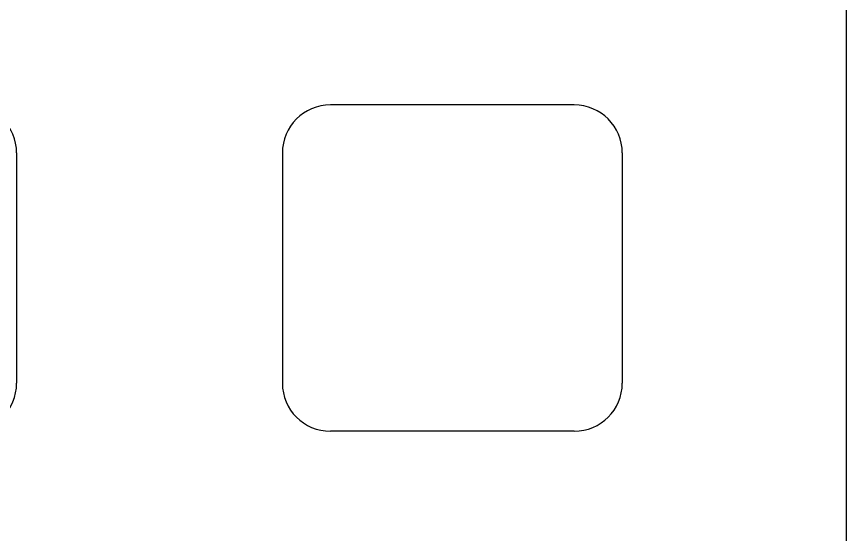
# Model space of a CAD drawing. Header units: millimetres. Extents: x -10 to 277, y -95 to 18.
# Drawn here: x 240.71 to 276.6, y -68.66 to -46.28 of the extents above; entities that cross this region are included whole.
import ezdxf

# ---------------------------------------------------------------- set-up
doc = ezdxf.new("R2010")
doc.units = ezdxf.units.MM
doc.header["$MEASUREMENT"] = 0
doc.layers.add('BLACK', color=7, linetype='CONTINUOUS')
doc.layers.add('Edge.Cuts', color=53, linetype='CONTINUOUS')

msp = doc.modelspace()

# ---------------------------------------------------------------- linework, layer by layer
at = {"layer": 'BLACK', "linetype": 'Continuous'}
for p, q in [((264.83125, -50.1), (254.281249, -50.1)), ((240.7125, -52.175), (240.7125, -62.125)), ((252.20625, -52.175), (252.20625, -62.125001)), ((266.90625, -52.175), (266.90625, -62.125)), ((264.83125, -64.2), (254.28125, -64.2))]:
    msp.add_line(p, q, dxfattribs=at)
at = {"layer": 'BLACK'}
for centre, radius, start, end in [((238.6375, -52.175), 2.075, 0, 90), ((254.281254, -52.175004), 2.075004, 90.0001381, 179.9998896), ((264.83125, -52.175), 2.075, 0, 90), ((238.6375, -62.125), 2.075, 270, 0), ((254.281252, -62.124998), 2.075002, 180.0000828, 269.9999448), ((264.83125, -62.125), 2.075, 270, 0)]:
    msp.add_arc(centre, radius, start, end, dxfattribs=at)
at = {"layer": 'Edge.Cuts', "linetype": 'Continuous'}
msp.add_line((276.6, -93.226), (276.6, 16.026), dxfattribs=at)

doc.saveas('drawing.dxf')
